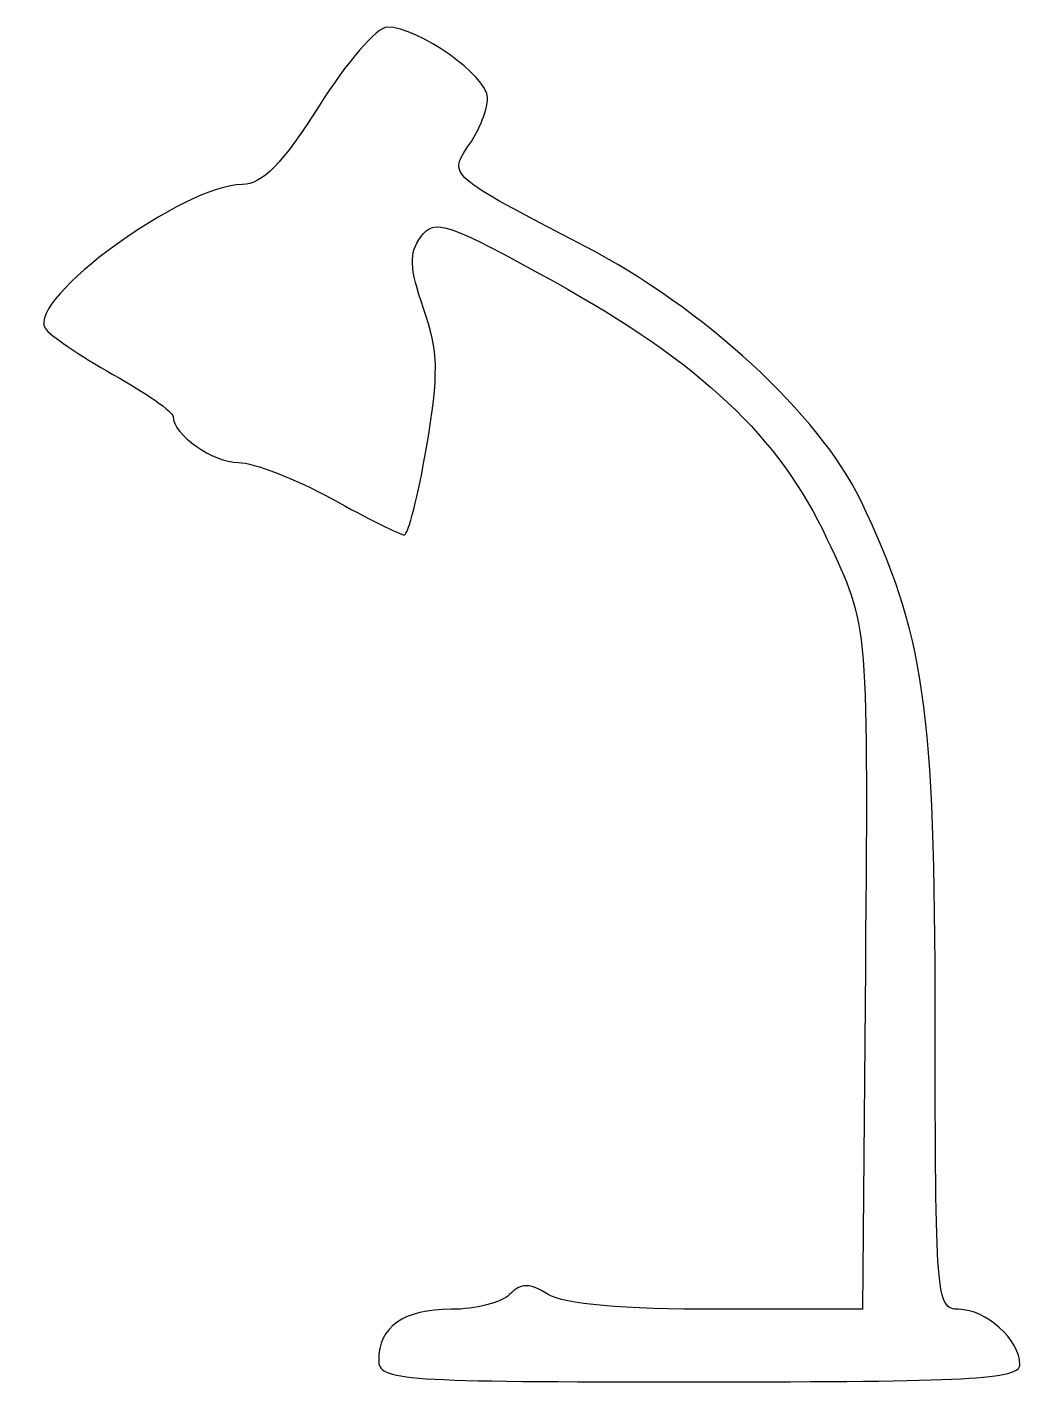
# Model space of a CAD drawing. Header units: centimetres. Extents: x -7 to 6.8, y -9.5 to 9.5.
import ezdxf

# ---------------------------------------------------------------- set-up
doc = ezdxf.new("R2010")
doc.units = ezdxf.units.CM
doc.header["$MEASUREMENT"] = 0
doc.layers.add('Camada 1', color=7, linetype='Continuous')

msp = doc.modelspace()

# ---------------------------------------------------------------- linework, layer by layer
at = {"layer": 'Camada 1'}
msp.add_open_spline([(-2.13696, -9.15173), (-2.13696, -8.68426), (-1.79168, -8.44254), (-1.12384, -8.44254), (-1.12384, -8.44254), (-0.78943, -8.44254), (-0.42288, -8.34938), (-0.30911, -8.23558), (-0.30911, -8.23558), (-0.14586, -8.07252), (-0.03241, -8.07252), (0.22895, -8.23558), (0.22895, -8.23558), (0.44247, -8.36917), (1.2808, -8.44254), (2.58858, -8.44254), (2.58858, -8.44254), (2.58858, -8.44254), (4.61708, -8.44254), (4.61708, -8.44254), (4.61708, -8.44254), (4.61708, -8.44254), (4.65121, -4.17904), (4.65121, -4.17904), (4.65121, -4.17904), (4.69458, 1.24502), (4.7104, 1.05037), (4.11892, 2.3146), (4.11892, 2.3146), (3.45406, 3.73507), (2.35424, 4.7725), (0.31978, 5.89772), (0.31978, 5.89772), (-1.19279, 6.73439), (-1.35588, 6.78939), (-1.54731, 6.52735), (-1.54731, 6.52735), (-1.71617, 6.2965), (-1.70873, 6.10044), (-1.50971, 5.5263), (-1.50971, 5.5263), (-1.30177, 4.92625), (-1.29534, 4.61677), (-1.47013, 3.58807), (-1.47013, 3.58807), (-1.58456, 2.91481), (-1.72439, 2.3653), (-1.78096, 2.36696), (-1.78096, 2.36696), (-1.83753, 2.36868), (-2.29475, 2.59657), (-2.7972, 2.8735), (-2.7972, 2.8735), (-3.29946, 3.15044), (-3.88302, 3.377), (-4.09361, 3.377), (-4.09361, 3.377), (-4.45323, 3.377), (-5.0073, 3.76805), (-5.00761, 4.02224), (-5.00761, 4.02224), (-5.00777, 4.08532), (-5.38488, 4.34863), (-5.84594, 4.60752), (-5.84594, 4.60752), (-6.30666, 4.86641), (-6.73256, 5.15695), (-6.79209, 5.25316), (-6.79209, 5.25316), (-7.04403, 5.66102), (-4.85574, 7.25553), (-4.03921, 7.25899), (-4.03921, 7.25899), (-3.75923, 7.26013), (-3.48303, 7.54368), (-2.96873, 8.3581), (-2.96873, 8.3581), (-2.58744, 8.96175), (-2.15839, 9.45563), (-2.01509, 9.45563), (-2.01509, 9.45563), (-1.58258, 9.45563), (-0.6173, 8.77248), (-0.6173, 8.46635), (-0.6173, 8.46635), (-0.6173, 8.30879), (-0.72991, 8.01926), (-0.86744, 7.82278), (-0.86744, 7.82278), (-1.17348, 7.38598), (-1.17727, 7.38937), (0.7335, 6.39985), (0.7335, 6.39985), (2.39432, 5.53969), (4.01502, 4.04731), (4.59001, 2.84904), (4.59001, 2.84904), (5.48308, 0.98748), (5.63017, -0.03619), (5.63017, -4.38795), (5.63017, -4.38795), (5.63017, -8.27992), (5.64319, -8.4425), (5.95585, -8.4425), (5.95585, -8.4425), (6.33807, -8.4425), (6.81215, -8.86972), (6.81215, -9.21437), (6.81215, -9.21437), (6.81215, -9.41733), (6.10293, -9.45559), (2.3376, -9.45559), (2.3376, -9.45559), (-1.85862, -9.45563), (-2.13696, -9.43666), (-2.13696, -9.15173), (-2.13696, -9.15173), (-2.13696, -9.15173), (-2.13696, -9.15173), (-2.13696, -9.15173)], degree=3, knots=[0, 0, 0, 0, 0.03225806, 0.03225806, 0.03225806, 0.03225806, 0.06451613, 0.06451613, 0.06451613, 0.06451613, 0.09677419, 0.09677419, 0.09677419, 0.09677419, 0.12903226, 0.12903226, 0.12903226, 0.12903226, 0.16129032, 0.16129032, 0.16129032, 0.16129032, 0.19354839, 0.19354839, 0.19354839, 0.19354839, 0.22580645, 0.22580645, 0.22580645, 0.22580645, 0.25806452, 0.25806452, 0.25806452, 0.25806452, 0.29032258, 0.29032258, 0.29032258, 0.29032258, 0.32258065, 0.32258065, 0.32258065, 0.32258065, 0.35483871, 0.35483871, 0.35483871, 0.35483871, 0.38709677, 0.38709677, 0.38709677, 0.38709677, 0.41935484, 0.41935484, 0.41935484, 0.41935484, 0.4516129, 0.4516129, 0.4516129, 0.4516129, 0.48387097, 0.48387097, 0.48387097, 0.48387097, 0.51612903, 0.51612903, 0.51612903, 0.51612903, 0.5483871, 0.5483871, 0.5483871, 0.5483871, 0.58064516, 0.58064516, 0.58064516, 0.58064516, 0.61290323, 0.61290323, 0.61290323, 0.61290323, 0.64516129, 0.64516129, 0.64516129, 0.64516129, 0.67741935, 0.67741935, 0.67741935, 0.67741935, 0.70967742, 0.70967742, 0.70967742, 0.70967742, 0.74193548, 0.74193548, 0.74193548, 0.74193548, 0.77419355, 0.77419355, 0.77419355, 0.77419355, 0.80645161, 0.80645161, 0.80645161, 0.80645161, 0.83870968, 0.83870968, 0.83870968, 0.83870968, 0.87096774, 0.87096774, 0.87096774, 0.87096774, 0.90322581, 0.90322581, 0.90322581, 0.90322581, 0.93548387, 0.93548387, 0.93548387, 0.93548387, 1, 1, 1, 1], dxfattribs=at)

doc.saveas('drawing.dxf')
